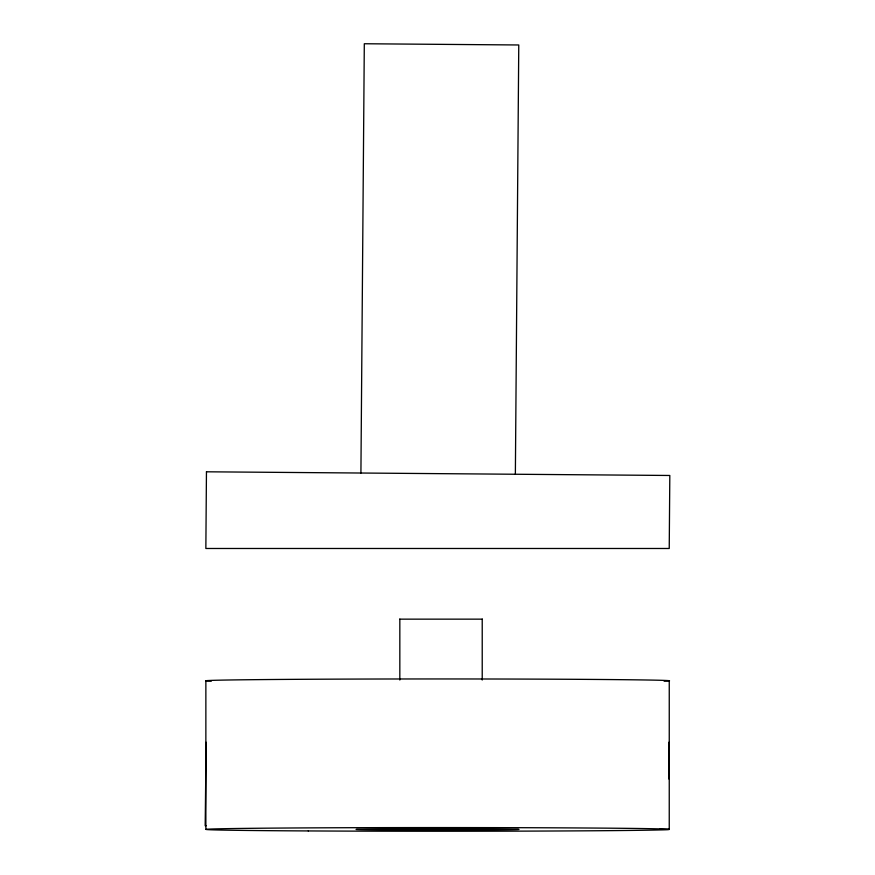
<?xml version="1.0" encoding="UTF-8"?>
<svg xmlns="http://www.w3.org/2000/svg" width="875" height="875" viewBox="0 0 875 875"><rect width="100%" height="100%" fill="white"/><g stroke="black" fill="none" stroke-linecap="round" stroke-linejoin="round"><path stroke-width="1.31" d="M205.866 829.413L205.866 680.794M669.244 829.413L669.255 680.794M360.916 473.025L364.306 43.75L518.766 44.975L515.364 474.25M668.938 779.023L668.948 742.241M399.656 619.15L482.398 619.15M206.139 742.241L205.188 825.738L206.128 825.748M659.597 829.347L668.544 829.413M482.223 619.15L482.223 680.017M399.831 619.15L399.831 680.017M211.312 681.188A231.689 1.837 0 0 1 436.866 678.956A231.689 1.837 0 0 1 664.103 681.188M206.456 471.8L205.855 548.483L669.233 548.483L669.812 475.475L206.456 471.8M308.262 830.933A231.689 1.837 0 0 0 668.708 829.544A231.689 1.837 0 0 0 335.694 827.761A231.689 1.837 0 0 0 308.262 830.933M392.12 829.948A81.43 0.645 0 0 0 518.788 829.456A81.43 0.645 0 0 0 401.756 828.833A81.43 0.645 0 0 0 392.12 829.948"/></g></svg>
